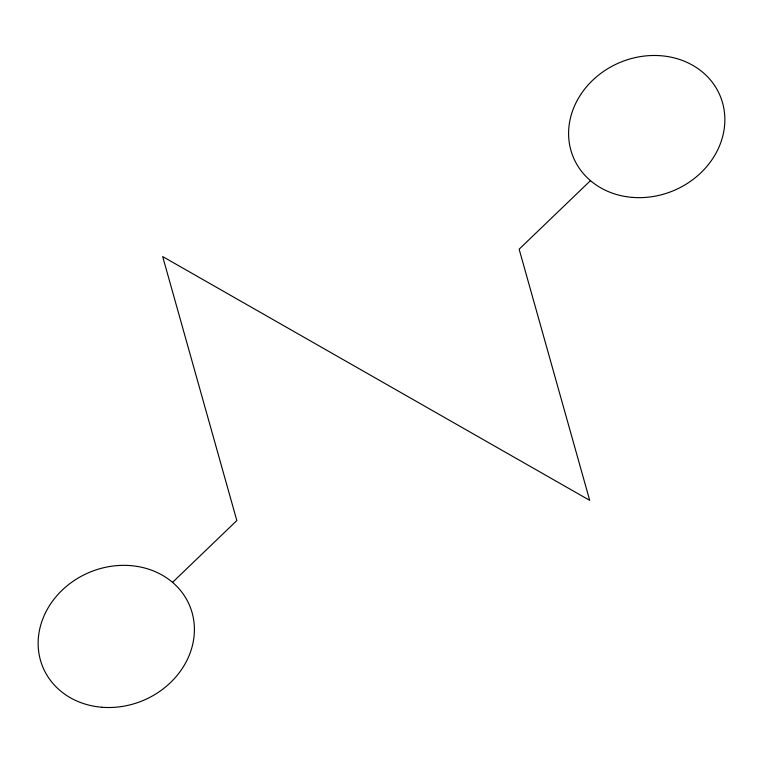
<?xml version="1.0" encoding="UTF-8"?>
<svg xmlns="http://www.w3.org/2000/svg" width="763" height="763" viewBox="0 0 763 763"><rect width="100%" height="100%" fill="white"/><g stroke="black" fill="none" stroke-linecap="round" stroke-linejoin="round"><path stroke-width="1.14" d="M172.533 582.36L236.826 520.557L162.672 256.578L589.704 500.356L519.145 249.205L590.467 180.64M101.889 707.253A79.581 69.471 -22.9 0 0 189.968 606.413A79.581 69.471 -22.9 0 0 56.948 595.636A79.581 69.471 -22.9 0 0 101.889 707.253M632.346 197.388A79.581 69.471 -22.9 0 0 720.425 96.548A79.581 69.471 -22.9 0 0 587.405 85.771A79.581 69.471 -22.9 0 0 632.346 197.388"/></g></svg>
